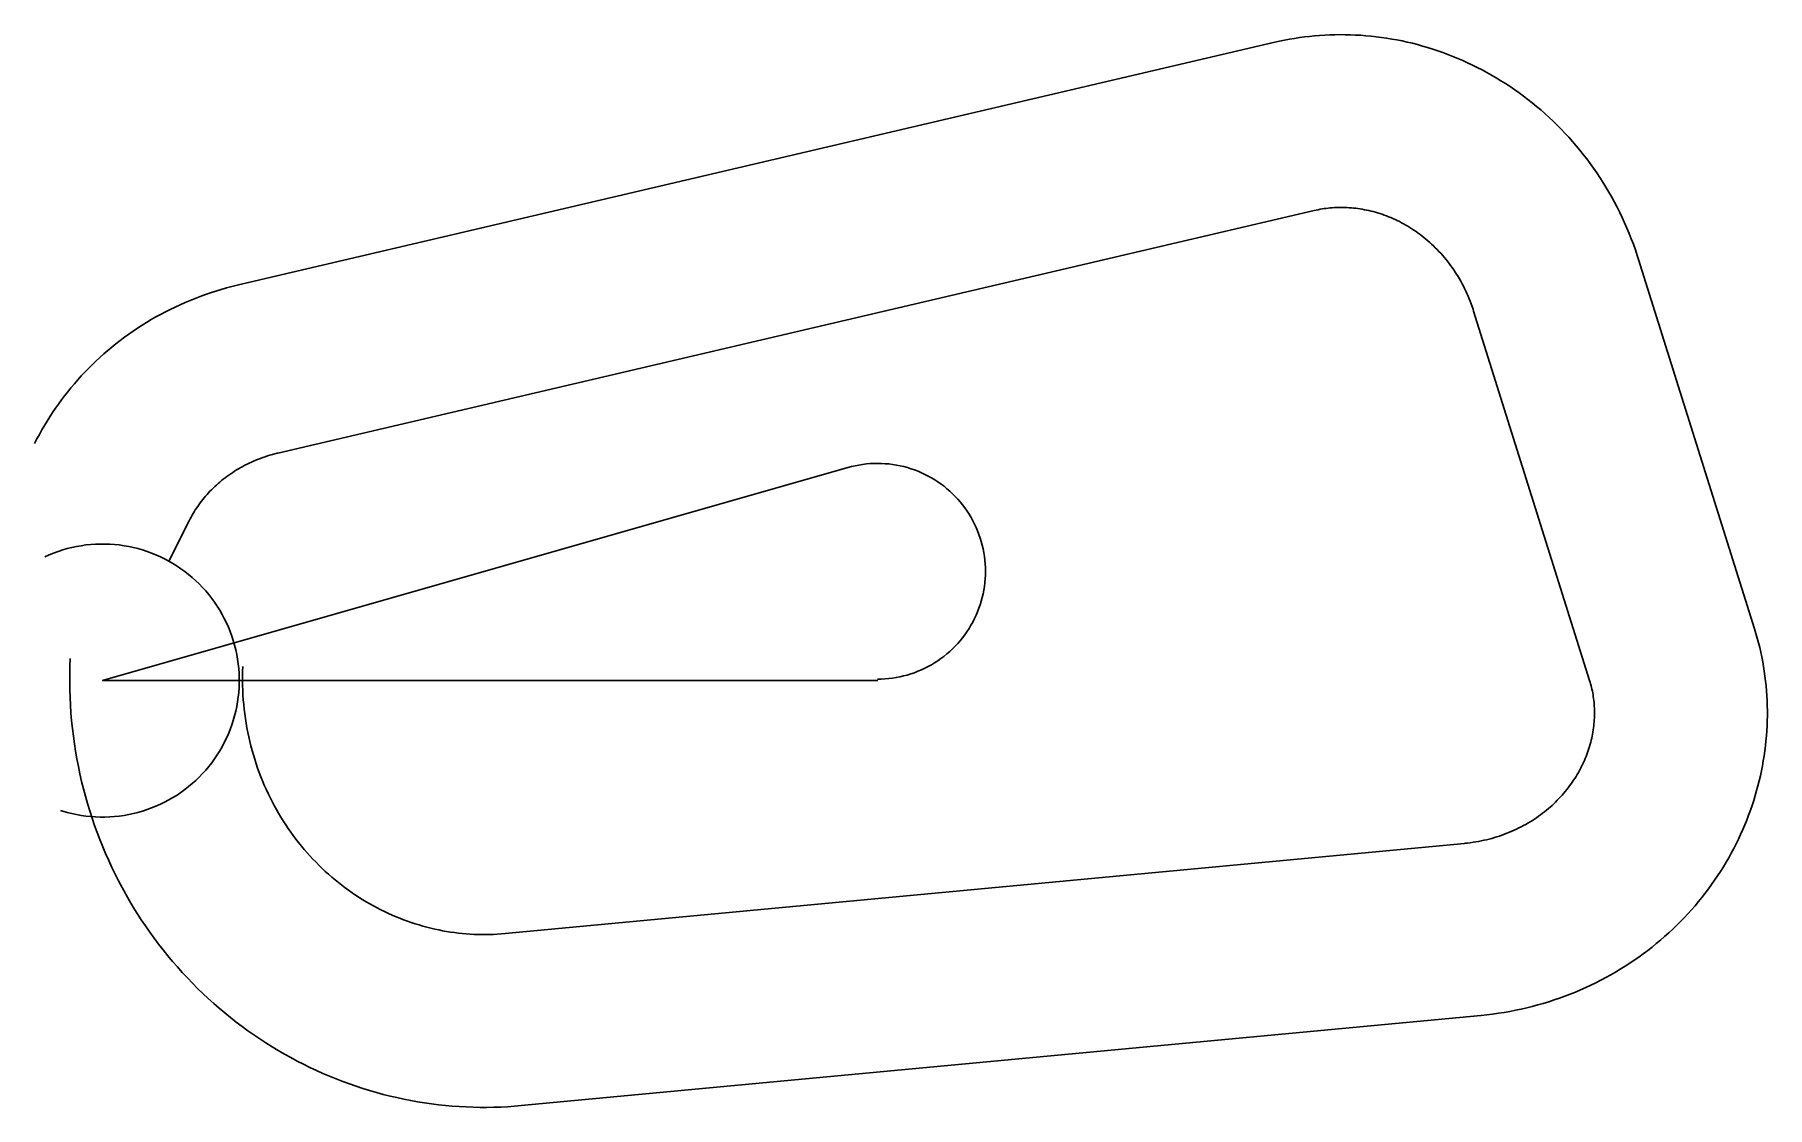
# Model space of a CAD drawing. Header units: metres. Extents: x -1809 to 44305, y -11363 to 17195.
import ezdxf

# ---------------------------------------------------------------- set-up
doc = ezdxf.new("R2010")
doc.units = ezdxf.units.M

msp = doc.modelspace()

# ---------------------------------------------------------------- linework, layer by layer
at = {"layer": 'Boundry', "color": 1}
for p, q in [((3612, 10532), (31194, 16992)), ((4661, 6053), (32243, 12513)), ((40878, 11208), (43964, 1378)), ((36489, 9830), (39576, 0)), ((1765, 3178), (2304, 4253)), ((36247, -4335), (10712, -6737)), ((36678, -8914), (11143, -11317))]:
    msp.add_line(p, q, dxfattribs=at)
at = {"layer": 'NorminalTrack', "color": 1}
msp.add_lwpolyline([(20629, 0), (0, 0), (19835, 5670), (19835, 5670), (19931, 5696), (20029, 5718), (20127, 5737), (20227, 5753), (20326, 5765), (20426, 5774), (20526, 5779), (20626, 5780), (20726, 5779), (20827, 5773), (20926, 5765), (21026, 5752), (21125, 5736), (21223, 5717), (21321, 5695), (21418, 5669), (21514, 5639), (21608, 5606), (21702, 5570), (21794, 5531), (21885, 5489), (21974, 5443), (22062, 5395), (22148, 5343), (22232, 5288), (22314, 5231), (22394, 5170), (22472, 5107), (22547, 5041), (22621, 4973), (22692, 4902), (22760, 4828), (22826, 4753), (22889, 4675), (22949, 4595), (23006, 4513), (23061, 4428), (23112, 4342), (23161, 4255), (23206, 4165), (23249, 4074), (23288, 3982), (23324, 3889), (23356, 3794), (23385, 3698), (23411, 3601), (23434, 3503), (23453, 3405), (23468, 3306), (23481, 3206), (23489, 3106), (23494, 3006), (23496, 2906), (23494, 2806), (23489, 2706), (23480, 2606), (23468, 2506), (23452, 2407), (23433, 2309), (23410, 2211), (23384, 2114), (23355, 2019), (23322, 1924), (23286, 1830), (23247, 1738), (23204, 1647), (23159, 1558), (23110, 1470), (23058, 1384), (23004, 1300), (22946, 1218), (22886, 1138), (22823, 1060), (22757, 985), (22688, 912), (22617, 841), (22544, 772), (22468, 707), (22390, 644), (22310, 583), (22228, 526), (22144, 471), (22058, 420), (21970, 371), (21881, 326), (21790, 284), (21698, 245), (21604, 209), (21509, 176), (21413, 147), (21316, 121), (21219, 99), (21120, 80), (21021, 64), (20922, 52), (20822, 43), (20722, 38), (20624, 36)], dxfattribs=at)
at = {"layer": 'WindSpiral', "color": 5}
for points in [[(31194, 16992), (31324, 17021), (31455, 17048), (31587, 17073), (31719, 17095), (31852, 17116), (31986, 17134), (32120, 17149), (32255, 17163), (32390, 17174), (32525, 17183), (32661, 17189), (32798, 17193), (32934, 17195), (33071, 17194), (33209, 17191), (33346, 17185), (33483, 17177), (33621, 17167), (33759, 17154), (33896, 17139), (34034, 17121), (34172, 17101), (34309, 17078), (34446, 17053), (34583, 17026), (34720, 16996), (34857, 16964), (34993, 16929), (35129, 16892), (35264, 16852), (35399, 16810), (35534, 16766), (35668, 16719), (35801, 16669), (35934, 16617), (36066, 16563), (36197, 16507), (36328, 16448), (36457, 16386), (36586, 16323), (36714, 16256), (36841, 16188), (36967, 16117), (37092, 16044), (37216, 15969), (37339, 15891), (37461, 15811), (37581, 15729), (37700, 15644), (37818, 15558), (37935, 15469), (38050, 15378), (38164, 15284), (38276, 15189), (38387, 15091), (38497, 14992), (38605, 14890), (38711, 14786), (38815, 14681), (38918, 14573), (39020, 14463), (39119, 14352), (39217, 14238), (39312, 14122), (39406, 14005), (39498, 13886), (39588, 13765), (39677, 13642), (39763, 13518), (39847, 13392), (39929, 13264), (40009, 13134), (40087, 13003), (40162, 12871), (40236, 12736), (40307, 12601), (40376, 12464), (40442, 12325), (40506, 12185), (40568, 12044), (40628, 11901), (40685, 11758), (40740, 11613), (40792, 11466), (40842, 11319), (40878, 11208)], [(32243, 12513), (32295, 12524), (32347, 12535), (32400, 12545), (32453, 12554), (32507, 12563), (32561, 12570), (32615, 12576), (32670, 12582), (32725, 12586), (32781, 12590), (32837, 12592), (32893, 12594), (32949, 12595), (33006, 12594), (33063, 12593), (33120, 12591), (33177, 12587), (33235, 12583), (33292, 12578), (33350, 12571), (33408, 12564), (33466, 12555), (33525, 12546), (33583, 12535), (33641, 12524), (33700, 12511), (33758, 12497), (33817, 12482), (33875, 12466), (33933, 12449), (33992, 12431), (34050, 12411), (34108, 12391), (34166, 12370), (34224, 12347), (34282, 12323), (34340, 12298), (34397, 12272), (34454, 12245), (34511, 12217), (34568, 12188), (34624, 12158), (34680, 12126), (34736, 12094), (34791, 12060), (34846, 12025), (34901, 11989), (34955, 11952), (35008, 11914), (35062, 11875), (35114, 11835), (35167, 11794), (35218, 11751), (35270, 11708), (35320, 11663), (35370, 11618), (35420, 11571), (35468, 11523), (35517, 11475), (35564, 11425), (35611, 11374), (35657, 11323), (35702, 11270), (35747, 11216), (35790, 11162), (35833, 11106), (35876, 11049), (35917, 10992), (35957, 10933), (35997, 10874), (36036, 10814), (36073, 10753), (36110, 10691), (36146, 10628), (36181, 10564), (36215, 10499), (36248, 10434), (36279, 10368), (36310, 10301), (36340, 10233), (36368, 10165), (36396, 10096), (36422, 10026), (36448, 9955), (36472, 9884), (36489, 9830)], [(-1809, 6314), (-1747, 6434), (-1684, 6553), (-1618, 6671), (-1550, 6788), (-1480, 6905), (-1407, 7020), (-1333, 7134), (-1256, 7247), (-1177, 7360), (-1097, 7470), (-1014, 7580), (-929, 7688), (-842, 7795), (-752, 7901), (-661, 8005), (-568, 8108), (-473, 8210), (-376, 8310), (-278, 8408), (-177, 8505), (-74, 8601), (30, 8694), (137, 8786), (245, 8877), (355, 8965), (466, 9052), (579, 9137), (694, 9220), (811, 9302), (929, 9381), (1049, 9458), (1171, 9534), (1293, 9607), (1418, 9679), (1544, 9748), (1671, 9816), (1800, 9881), (1930, 9944), (2061, 10005), (2194, 10064), (2328, 10120), (2463, 10174), (2599, 10226), (2736, 10276), (2875, 10324), (3014, 10369), (3155, 10411), (3296, 10452), (3439, 10489), (3582, 10525), (3612, 10532)], [(2304, 4253), (2328, 4302), (2354, 4350), (2381, 4398), (2409, 4446), (2438, 4493), (2467, 4541), (2498, 4588), (2530, 4634), (2562, 4681), (2596, 4727), (2630, 4772), (2666, 4818), (2702, 4862), (2739, 4907), (2778, 4950), (2817, 4994), (2857, 5037), (2898, 5079), (2940, 5121), (2983, 5162), (3027, 5203), (3072, 5243), (3117, 5282), (3164, 5321), (3211, 5359), (3259, 5397), (3308, 5434), (3358, 5470), (3409, 5505), (3461, 5540), (3513, 5574), (3566, 5607), (3620, 5639), (3675, 5671), (3731, 5701), (3787, 5731), (3844, 5760), (3902, 5788), (3960, 5815), (4019, 5842), (4079, 5867), (4140, 5891), (4201, 5915), (4263, 5937), (4326, 5958), (4389, 5979), (4452, 5998), (4517, 6016), (4582, 6034), (4647, 6050), (4661, 6053)], [(-1536, 3294), (-1420, 3346), (-1303, 3393), (-1183, 3437), (-1063, 3476), (-941, 3511), (-818, 3542), (-694, 3568), (-569, 3590), (-443, 3608), (-317, 3621), (-190, 3630), (-63, 3634), (63, 3634), (190, 3630), (317, 3621), (443, 3608), (569, 3590), (694, 3568), (818, 3542), (941, 3511), (1063, 3476), (1183, 3437), (1303, 3393), (1420, 3346), (1536, 3294), (1650, 3239), (1762, 3179), (1872, 3116), (1980, 3048), (2085, 2977), (2188, 2903), (2287, 2825), (2385, 2743), (2479, 2658), (2570, 2570), (2658, 2479), (2743, 2385), (2825, 2287), (2903, 2188), (2977, 2085), (3048, 1980), (3116, 1872), (3179, 1762), (3239, 1650), (3294, 1536), (3346, 1420), (3393, 1303), (3437, 1183), (3476, 1063), (3511, 941), (3542, 818), (3568, 694), (3590, 569), (3608, 443), (3621, 317), (3630, 190), (3634, 63), (3634, -63), (3630, -190), (3621, -317), (3608, -443), (3590, -569), (3568, -694), (3542, -818), (3511, -941), (3476, -1063), (3437, -1183), (3393, -1303), (3346, -1420), (3294, -1536), (3239, -1650), (3179, -1762), (3116, -1872), (3048, -1980), (2977, -2085), (2903, -2188), (2825, -2287), (2743, -2385), (2658, -2479), (2570, -2570), (2479, -2658), (2385, -2743), (2287, -2825), (2188, -2903), (2085, -2977), (1980, -3048), (1872, -3116), (1762, -3179), (1650, -3239), (1536, -3294), (1420, -3346), (1303, -3393), (1183, -3437), (1063, -3476), (941, -3511), (818, -3542), (694, -3568), (569, -3590), (443, -3608), (317, -3621), (190, -3630), (63, -3634), (-63, -3634), (-190, -3630), (-317, -3621), (-443, -3608), (-569, -3590), (-694, -3568), (-818, -3542), (-941, -3511), (-1063, -3476), (-1123, -3457)], [(43964, 1378), (44002, 1255), (44037, 1132), (44070, 1007), (44101, 882), (44130, 756), (44157, 629), (44182, 502), (44204, 374), (44224, 245), (44242, 116), (44258, -14), (44272, -145), (44283, -276), (44292, -407), (44299, -539), (44303, -671), (44305, -803), (44305, -936), (44303, -1069), (44298, -1202), (44291, -1335), (44281, -1469), (44269, -1602), (44255, -1736), (44239, -1869), (44220, -2003), (44198, -2136), (44175, -2269), (44149, -2402), (44120, -2535), (44090, -2668), (44056, -2800), (44021, -2932), (43983, -3063), (43943, -3194), (43900, -3325), (43855, -3455), (43808, -3585), (43758, -3714), (43706, -3842), (43652, -3970), (43595, -4097), (43536, -4223), (43475, -4348), (43411, -4472), (43345, -4596), (43277, -4719), (43207, -4840), (43134, -4961), (43059, -5080), (42982, -5199), (42903, -5316), (42821, -5432), (42737, -5547), (42652, -5661), (42564, -5773), (42474, -5884), (42381, -5994), (42287, -6102), (42191, -6209), (42093, -6314), (41992, -6417), (41890, -6519), (41786, -6620), (41680, -6719), (41572, -6816), (41462, -6911), (41350, -7005), (41236, -7096), (41121, -7186), (41004, -7274), (40885, -7361), (40764, -7445), (40642, -7527), (40518, -7607), (40392, -7686), (40265, -7762), (40137, -7836), (40007, -7908), (39875, -7977), (39742, -8045), (39607, -8110), (39472, -8174), (39335, -8234), (39196, -8293), (39057, -8349), (38916, -8403), (38774, -8455), (38631, -8504), (38486, -8550), (38341, -8595), (38195, -8636), (38048, -8676), (37900, -8712), (37751, -8746), (37601, -8778), (37450, -8807), (37299, -8834), (37147, -8858), (36994, -8879), (36841, -8898), (36687, -8914), (36678, -8914)], [(11143, -11317), (10961, -11333), (10778, -11345), (10595, -11354), (10412, -11360), (10228, -11363), (10044, -11363), (9860, -11359), (9675, -11352), (9491, -11342), (9306, -11329), (9121, -11312), (8937, -11292), (8752, -11269), (8568, -11243), (8384, -11214), (8200, -11181), (8017, -11145), (7834, -11105), (7651, -11063), (7469, -11017), (7288, -10968), (7107, -10916), (6927, -10860), (6747, -10801), (6568, -10739), (6391, -10674), (6214, -10606), (6038, -10534), (5863, -10460), (5689, -10382), (5517, -10301), (5346, -10217), (5175, -10130), (5007, -10040), (4839, -9946), (4673, -9850), (4509, -9751), (4346, -9648), (4184, -9543), (4024, -9435), (3866, -9324), (3710, -9210), (3556, -9093), (3403, -8973), (3252, -8850), (3104, -8725), (2957, -8597), (2812, -8466), (2670, -8332), (2529, -8196), (2391, -8057), (2255, -7916), (2121, -7772), (1990, -7626), (1861, -7477), (1735, -7325), (1611, -7172), (1490, -7016), (1371, -6857), (1255, -6697), (1141, -6534), (1030, -6369), (922, -6202), (817, -6032), (715, -5861), (615, -5688), (519, -5513), (425, -5336), (334, -5157), (247, -4976), (162, -4794), (80, -4609), (2, -4424), (-73, -4236), (-145, -4047), (-214, -3857), (-280, -3665), (-342, -3472), (-401, -3278), (-457, -3082), (-509, -2885), (-558, -2687), (-603, -2488), (-645, -2288), (-684, -2087), (-719, -1885), (-751, -1682), (-779, -1478), (-804, -1274), (-825, -1069), (-842, -863), (-856, -657), (-867, -451), (-873, -244), (-877, -36), (-876, 171), (-872, 379), (-864, 585)], [(10712, -6737), (10610, -6746), (10507, -6753), (10405, -6758), (10301, -6762), (10198, -6763), (10094, -6763), (9990, -6761), (9886, -6757), (9781, -6751), (9677, -6744), (9572, -6734), (9467, -6723), (9363, -6710), (9258, -6695), (9153, -6678), (9048, -6660), (8944, -6639), (8839, -6617), (8735, -6592), (8630, -6566), (8526, -6538), (8423, -6508), (8319, -6476), (8216, -6442), (8113, -6407), (8011, -6369), (7909, -6330), (7808, -6288), (7707, -6245), (7606, -6200), (7506, -6153), (7407, -6105), (7308, -6054), (7210, -6002), (7113, -5948), (7016, -5892), (6921, -5834), (6826, -5774), (6731, -5713), (6638, -5649), (6546, -5584), (6454, -5518), (6364, -5449), (6274, -5379), (6186, -5307), (6099, -5233), (6012, -5158), (5927, -5081), (5843, -5002), (5760, -4922), (5679, -4840), (5599, -4757), (5520, -4672), (5442, -4585), (5366, -4497), (5291, -4407), (5217, -4316), (5145, -4223), (5074, -4129), (5005, -4034), (4938, -3937), (4872, -3838), (4807, -3739), (4744, -3637), (4683, -3535), (4624, -3432), (4566, -3327), (4510, -3221), (4455, -3113), (4403, -3005), (4352, -2895), (4303, -2784), (4256, -2673), (4210, -2560), (4167, -2446), (4125, -2331), (4086, -2215), (4048, -2098), (4013, -1981), (3979, -1862), (3947, -1743), (3917, -1623), (3890, -1502), (3864, -1381), (3841, -1258), (3819, -1135), (3800, -1012), (3783, -888), (3768, -763), (3755, -638), (3744, -512), (3736, -386), (3729, -260), (3725, -133), (3723, -6), (3724, 121), (3726, 249), (3731, 375)], [(39576, 0), (39590, -46), (39603, -92), (39615, -139), (39627, -186), (39638, -234), (39648, -282), (39658, -331), (39666, -380), (39674, -429), (39681, -479), (39687, -530), (39692, -580), (39697, -631), (39700, -682), (39703, -734), (39705, -786), (39705, -838), (39705, -890), (39704, -943), (39702, -996), (39700, -1049), (39696, -1102), (39691, -1156), (39685, -1209), (39679, -1263), (39671, -1317), (39662, -1371), (39653, -1425), (39642, -1480), (39631, -1534), (39618, -1588), (39604, -1643), (39590, -1697), (39574, -1752), (39557, -1806), (39540, -1860), (39521, -1915), (39501, -1969), (39480, -2023), (39458, -2077), (39435, -2130), (39411, -2184), (39387, -2237), (39360, -2291), (39333, -2344), (39305, -2396), (39276, -2449), (39246, -2501), (39215, -2553), (39182, -2604), (39149, -2656), (39115, -2706), (39079, -2757), (39043, -2807), (39006, -2856), (38967, -2905), (38928, -2954), (38887, -3002), (38846, -3050), (38803, -3097), (38760, -3143), (38715, -3189), (38670, -3235), (38623, -3279), (38576, -3323), (38528, -3367), (38478, -3410), (38428, -3452), (38377, -3493), (38325, -3534), (38272, -3573), (38218, -3613), (38163, -3651), (38107, -3688), (38051, -3725), (37993, -3761), (37935, -3795), (37876, -3829), (37816, -3863), (37756, -3895), (37694, -3926), (37632, -3956), (37569, -3985), (37505, -4014), (37441, -4041), (37376, -4067), (37310, -4092), (37243, -4117), (37176, -4140), (37108, -4162), (37040, -4182), (36971, -4202), (36901, -4221), (36831, -4238), (36760, -4254), (36689, -4269), (36617, -4283), (36545, -4296), (36472, -4307), (36399, -4318), (36325, -4327), (36251, -4334), (36247, -4335)]]:
    msp.add_lwpolyline(points, dxfattribs=at)

doc.saveas('drawing.dxf')
